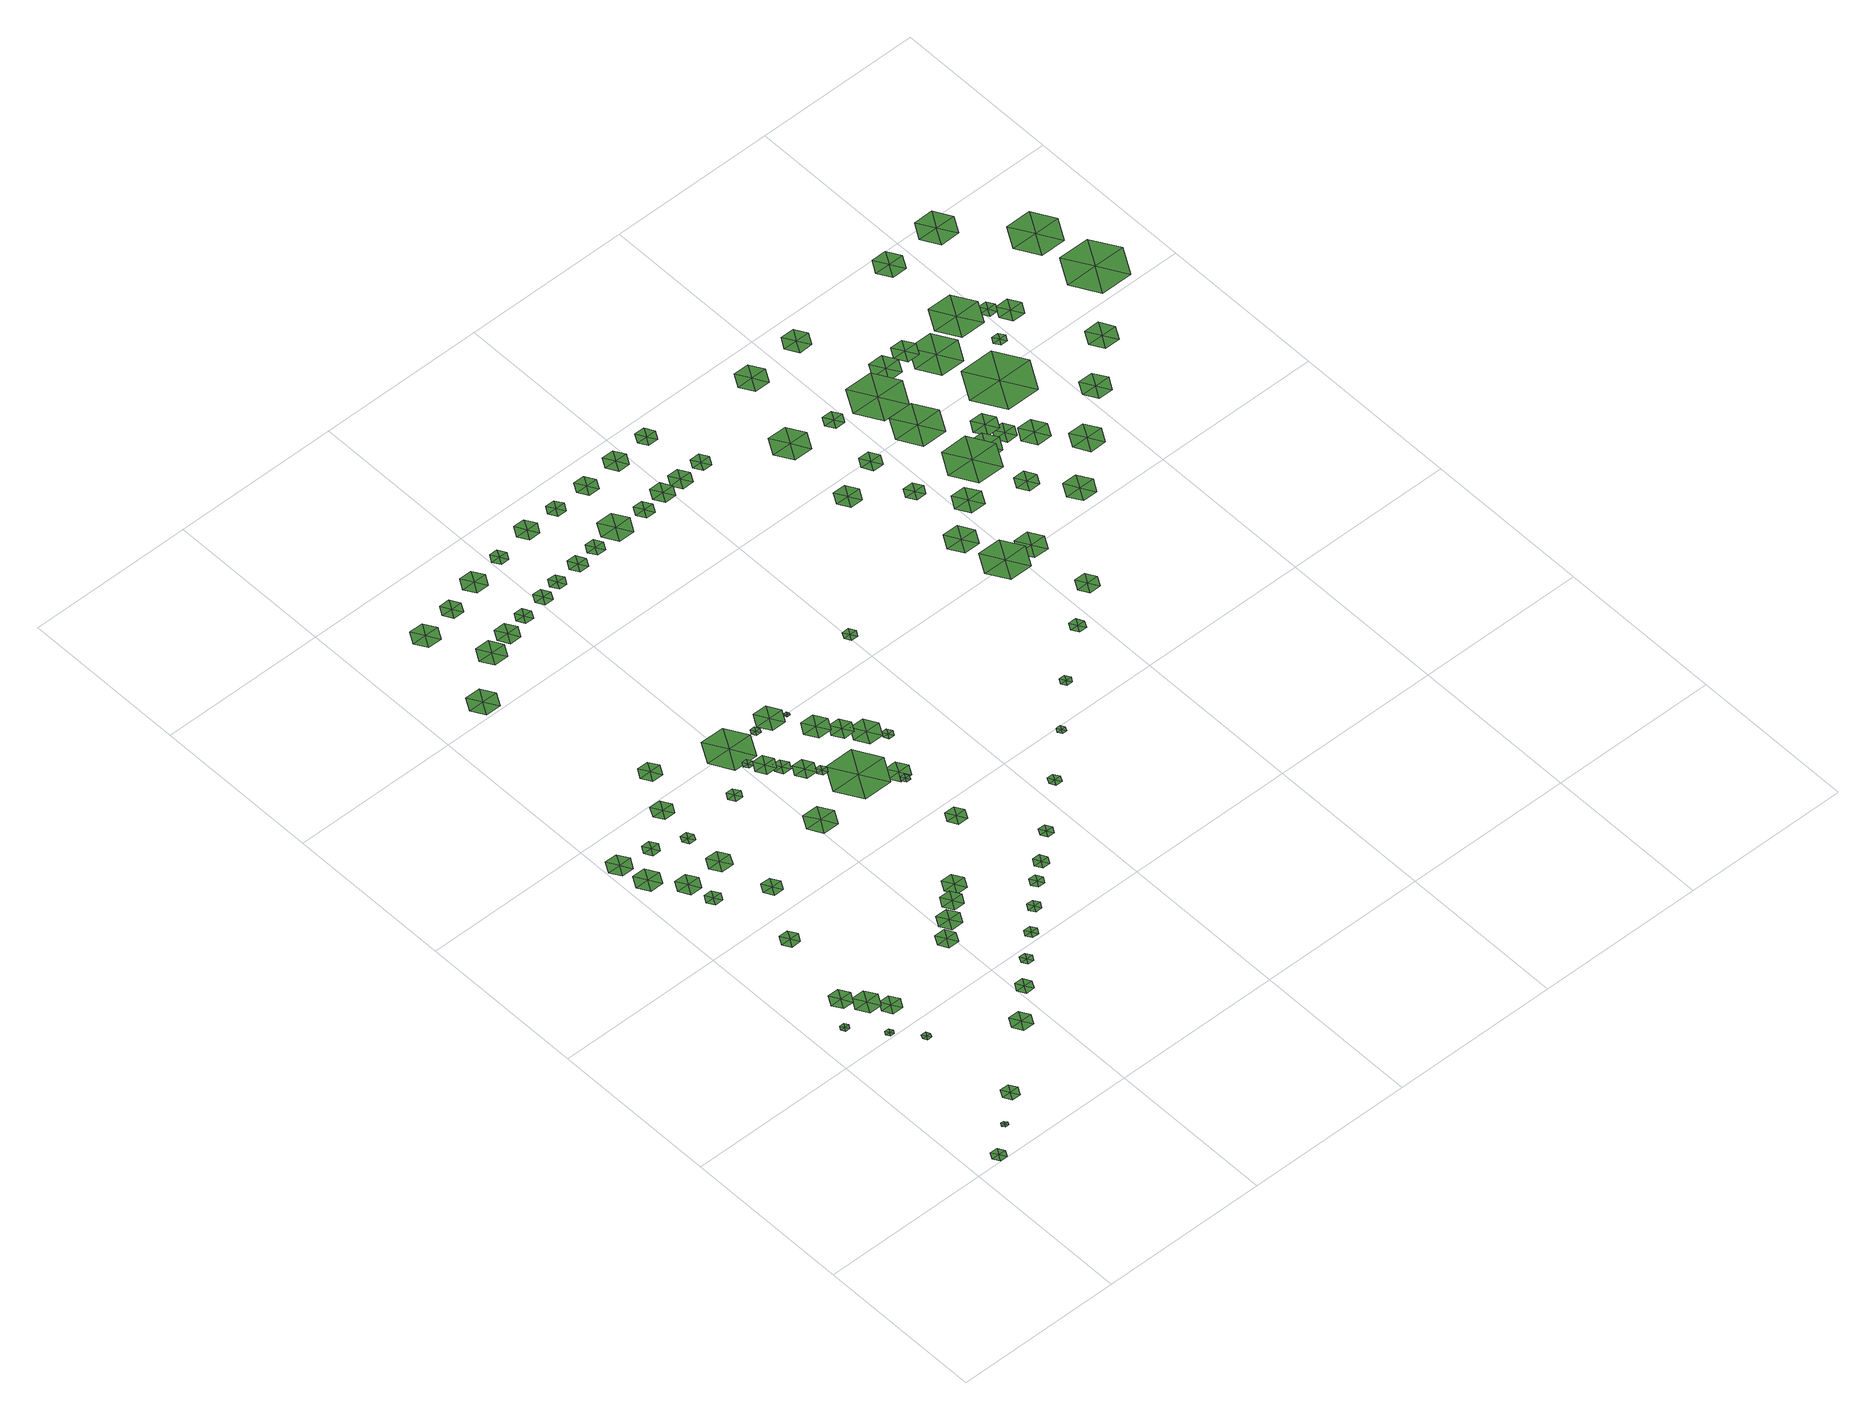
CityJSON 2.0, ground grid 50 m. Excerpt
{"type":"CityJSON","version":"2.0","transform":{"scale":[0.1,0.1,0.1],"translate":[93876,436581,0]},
"CityObjects":{
"tree1":{"type":"SolitaryVegetationObject","attributes":{"Point Count":539,"Average Intensity":0,"Average Number of Returns":3.39},"geometry":[{"type":"MultiSurface","lod":"0","boundaries":[[[0,1,2]],[[0,3,1]],[[0,4,3]],[[0,5,4]],[[0,6,5]],[[0,2,6]]]}]},
"tree2":{"type":"SolitaryVegetationObject","attributes":{"Point Count":120,"Average Intensity":0,"Average Number of Returns":2.96},"geometry":[{"type":"MultiSurface","lod":"0","boundaries":[[[7,8,9]],[[7,10,8]],[[7,11,10]],[[7,12,11]],[[7,13,12]],[[7,9,13]]]}]},
"tree3":{"type":"SolitaryVegetationObject","attributes":{"Point Count":81,"Average Intensity":0,"Average Number of Returns":3.85},"geometry":[{"type":"MultiSurface","lod":"0","boundaries":[[[14,15,16]],[[14,17,15]],[[14,18,17]],[[14,19,18]],[[14,20,19]],[[14,16,20]]]}]},
"tree4":{"type":"SolitaryVegetationObject","attributes":{"Point Count":1131,"Average Intensity":0,"Average Number of Returns":4},"geometry":[{"type":"MultiSurface","lod":"0","boundaries":[[[21,22,23]],[[21,24,22]],[[21,25,24]],[[21,26,25]],[[21,27,26]],[[21,23,27]]]}]},
"tree5":{"type":"SolitaryVegetationObject","attributes":{"Point Count":144,"Average Intensity":0,"Average Number of Returns":3.49},"geometry":[{"type":"MultiSurface","lod":"0","boundaries":[[[28,29,30]],[[28,31,29]],[[28,32,31]],[[28,33,32]],[[28,34,33]],[[28,30,34]]]}]},
"tree6":{"type":"SolitaryVegetationObject","attributes":{"Point Count":113,"Average Intensity":0,"Average Number of Returns":1.5},"geometry":[{"type":"MultiSurface","lod":"0","boundaries":[[[35,36,37]],[[35,38,36]],[[35,39,38]],[[35,40,39]],[[35,41,40]],[[35,37,41]]]}]},
"tree7":{"type":"SolitaryVegetationObject","attributes":{"Point Count":232,"Average Intensity":0,"Average Number of Returns":3.31},"geometry":[{"type":"MultiSurface","lod":"0","boundaries":[[[42,43,44]],[[42,45,43]],[[42,46,45]],[[42,47,46]],[[42,48,47]],[[42,44,48]]]}]},
"tree8":{"type":"SolitaryVegetationObject","attributes":{"Point Count":139,"Average Intensity":0,"Average Number of Returns":1.6},"geometry":[{"type":"MultiSurface","lod":"0","boundaries":[[[49,50,51]],[[49,52,50]],[[49,53,52]],[[49,54,53]],[[49,55,54]],[[49,51,55]]]}]},
"tree9":{"type":"SolitaryVegetationObject","attributes":{"Point Count":128,"Average Intensity":0,"Average Number of Returns":1.74},"geometry":[{"type":"MultiSurface","lod":"0","boundaries":[[[56,57,58]],[[56,59,57]],[[56,60,59]],[[56,61,60]],[[56,62,61]],[[56,58,62]]]}]},
"tree10":{"type":"SolitaryVegetationObject","attributes":{"Point Count":325,"Average Intensity":0,"Average Number of Returns":2.83},"geometry":[{"type":"MultiSurface","lod":"0","boundaries":[[[63,64,65]],[[63,66,64]],[[63,67,66]],[[63,68,67]],[[63,69,68]],[[63,65,69]]]}]},
"tree11":{"type":"SolitaryVegetationObject","attributes":{"Point Count":397,"Average Intensity":0,"Average Number of Returns":3.05},"geometry":[{"type":"MultiSurface","lod":"0","boundaries":[[[70,71,72]],[[70,73,71]],[[70,74,73]],[[70,75,74]],[[70,76,75]],[[70,72,76]]]}]},
"tree12":{"type":"SolitaryVegetationObject","attributes":{"Point Count":183,"Average Intensity":0,"Average Number of Returns":1.64},"geometry":[{"type":"MultiSurface","lod":"0","boundaries":[[[77,78,79]],[[77,80,78]],[[77,81,80]],[[77,82,81]],[[77,83,82]],[[77,79,83]]]}]},
"tree13":{"type":"SolitaryVegetationObject","attributes":{"Point Count":120,"Average Intensity":0,"Average Number of Returns":1.66},"geometry":[{"type":"MultiSurface","lod":"0","boundaries":[[[84,85,86]],[[84,87,85]],[[84,88,87]],[[84,89,88]],[[84,90,89]],[[84,86,90]]]}]},
"tree14":{"type":"SolitaryVegetationObject","attributes":{"Point Count":409,"Average Intensity":0,"Average Number of Returns":3.43},"geometry":[{"type":"MultiSurface","lod":"0","boundaries":[[[91,92,93]],[[91,94,92]],[[91,95,94]],[[91,96,95]],[[91,97,96]],[[91,93,97]]]}]},
"tree15":{"type":"SolitaryVegetationObject","attributes":{"Point Count":1126,"Average Intensity":0,"Average Number of Returns":3.92},"geometry":[{"type":"MultiSurface","lod":"0","boundaries":[[[98,99,100]],[[98,101,99]],[[98,102,101]],[[98,103,102]],[[98,104,103]],[[98,100,104]]]}]},
"tree16":{"type":"SolitaryVegetationObject","attributes":{"Point Count":168,"Average Intensity":0,"Average Number of Returns":2.75},"geometry":[{"type":"MultiSurface","lod":"0","boundaries":[[[105,106,107]],[[105,108,106]],[[105,109,108]],[[105,110,109]],[[105,111,110]],[[105,107,111]]]}]},
"tree17":{"type":"SolitaryVegetationObject","attributes":{"Point Count":67,"Average Intensity":0,"Average Number of Returns":1.73},"geometry":[{"type":"MultiSurface","lod":"0","boundaries":[[[112,113,114]],[[112,115,113]],[[112,116,115]],[[112,117,116]],[[112,118,117]],[[112,114,118]]]}]},
"tree18":{"type":"SolitaryVegetationObject","attributes":{"Point Count":142,"Average Intensity":0,"Average Number of Returns":1.53},"geometry":[{"type":"MultiSurface","lod":"0","boundaries":[[[119,120,121]],[[119,122,120]],[[119,123,122]],[[119,124,123]],[[119,125,124]],[[119,121,125]]]}]},
"tree19":{"type":"SolitaryVegetationObject","attributes":{"Point Count":85,"Average Intensity":0,"Average Number of Returns":2.66},"geometry":[{"type":"MultiSurface","lod":"0","boundaries":[[[126,127,128]],[[126,129,127]],[[126,130,129]],[[126,131,130]],[[126,132,131]],[[126,128,132]]]}]},
"tree20":{"type":"SolitaryVegetationObject","attributes":{"Point Count":660,"Average Intensity":0,"Average Number of Returns":3.65},"geometry":[{"type":"MultiSurface","lod":"0","boundaries":[[[133,134,135]],[[133,136,134]],[[133,137,136]],[[133,138,137]],[[133,139,138]],[[133,135,139]]]}]},
"tree21":{"type":"SolitaryVegetationObject","attributes":{"Point Count":141,"Average Intensity":0,"Average Number of Returns":2.04},"geometry":[{"type":"MultiSurface","lod":"0","boundaries":[[[140,141,142]],[[140,143,141]],[[140,144,143]],[[140,145,144]],[[140,146,145]],[[140,142,146]]]}]},
"tree22":{"type":"SolitaryVegetationObject","attributes":{"Point Count":336,"Average Intensity":0,"Average Number of Returns":3.58},"geometry":[{"type":"MultiSurface","lod":"0","boundaries":[[[147,148,149]],[[147,150,148]],[[147,151,150]],[[147,152,151]],[[147,153,152]],[[147,149,153]]]}]},
"tree23":{"type":"SolitaryVegetationObject","attributes":{"Point Count":658,"Average Intensity":0,"Average Number of Returns":3.66},"geometry":[{"type":"MultiSurface","lod":"0","boundaries":[[[154,155,156]],[[154,157,155]],[[154,158,157]],[[154,159,158]],[[154,160,159]],[[154,156,160]]]}]},
"tree24":{"type":"SolitaryVegetationObject","attributes":{"Point Count":149,"Average Intensity":0,"Average Number of Returns":2.07},"geometry":[{"type":"MultiSurface","lod":"0","boundaries":[[[161,162,163]],[[161,164,162]],[[161,165,164]],[[161,166,165]],[[161,167,166]],[[161,163,167]]]}]},
"tree25":{"type":"SolitaryVegetationObject","attributes":{"Point Count":698,"Average Intensity":0,"Average Number of Returns":3.59},"geometry":[{"type":"MultiSurface","lod":"0","boundaries":[[[168,169,170]],[[168,171,169]],[[168,172,171]],[[168,173,172]],[[168,174,173]],[[168,170,174]]]}]},
"tree26":{"type":"SolitaryVegetationObject","attributes":{"Point Count":348,"Average Intensity":0,"Average Number of Returns":3.58},"geometry":[{"type":"MultiSurface","lod":"0","boundaries":[[[175,176,177]],[[175,178,176]],[[175,179,178]],[[175,180,179]],[[175,181,180]],[[175,177,181]]]}]},
"tree27":{"type":"SolitaryVegetationObject","attributes":{"Point Count":106,"Average Intensity":0,"Average Number of Returns":1.8},"geometry":[{"type":"MultiSurface","lod":"0","boundaries":[[[182,183,184]],[[182,185,183]],[[182,186,185]],[[182,187,186]],[[182,188,187]],[[182,184,188]]]}]},
"tree28":{"type":"SolitaryVegetationObject","attributes":{"Point Count":532,"Average Intensity":0,"Average Number of Returns":3.64},"geometry":[{"type":"MultiSurface","lod":"0","boundaries":[[[189,190,191]],[[189,192,190]],[[189,193,192]],[[189,194,193]],[[189,195,194]],[[189,191,195]]]}]},
"tree29":{"type":"SolitaryVegetationObject","attributes":{"Point Count":137,"Average Intensity":0,"Average Number of Returns":3.01},"geometry":[{"type":"MultiSurface","lod":"0","boundaries":[[[196,197,198]],[[196,199,197]],[[196,200,199]],[[196,201,200]],[[196,202,201]],[[196,198,202]]]}]},
"tree30":{"type":"SolitaryVegetationObject","attributes":{"Point Count":117,"Average Intensity":0,"Average Number of Returns":1.76},"geometry":[{"type":"MultiSurface","lod":"0","boundaries":[[[203,204,205]],[[203,206,204]],[[203,207,206]],[[203,208,207]],[[203,209,208]],[[203,205,209]]]}]},
"tree31":{"type":"SolitaryVegetationObject","attributes":{"Point Count":68,"Average Intensity":0,"Average Number of Returns":1.53},"geometry":[{"type":"MultiSurface","lod":"0","boundaries":[[[210,211,212]],[[210,213,211]],[[210,214,213]],[[210,215,214]],[[210,216,215]],[[210,212,216]]]}]},
"tree32":{"type":"SolitaryVegetationObject","attributes":{"Point Count":2133,"Average Intensity":0,"Average Number of Returns":3.84},"geometry":[{"type":"MultiSurface","lod":"0","boundaries":[[[217,218,219]],[[217,220,218]],[[217,221,220]],[[217,222,221]],[[217,223,222]],[[217,219,223]]]}]},
"tree33":{"type":"SolitaryVegetationObject","attributes":{"Point Count":395,"Average Intensity":0,"Average Number of Returns":3.79},"geometry":[{"type":"MultiSurface","lod":"0","boundaries":[[[224,225,226]],[[224,227,225]],[[224,228,227]],[[224,229,228]],[[224,230,229]],[[224,226,230]]]}]},
"tree34":{"type":"SolitaryVegetationObject","attributes":{"Point Count":466,"Average Intensity":0,"Average Number of Returns":2.87},"geometry":[{"type":"MultiSurface","lod":"0","boundaries":[[[231,232,233]],[[231,234,232]],[[231,235,234]],[[231,236,235]],[[231,237,236]],[[231,233,237]]]}]},
"tree35":{"type":"SolitaryVegetationObject","attributes":{"Point Count":203,"Average Intensity":0,"Average Number of Returns":4.25},"geometry":[{"type":"MultiSurface","lod":"0","boundaries":[[[238,239,240]],[[238,241,239]],[[238,242,241]],[[238,243,242]],[[238,244,243]],[[238,240,244]]]}]},
"tree36":{"type":"SolitaryVegetationObject","attributes":{"Point Count":863,"Average Intensity":0,"Average Number of Returns":3.55},"geometry":[{"type":"MultiSurface","lod":"0","boundaries":[[[245,246,247]],[[245,248,246]],[[245,249,248]],[[245,250,249]],[[245,251,250]],[[245,247,251]]]}]},
"tree37":{"type":"SolitaryVegetationObject","attributes":{"Point Count":407,"Average Intensity":0,"Average Number of Returns":4.11},"geometry":[{"type":"MultiSurface","lod":"0","boundaries":[[[252,253,254]],[[252,255,253]],[[252,256,255]],[[252,257,256]],[[252,258,257]],[[252,254,258]]]}]},
"tree38":{"type":"SolitaryVegetationObject","attributes":{"Point Count":253,"Average Intensity":0,"Average Number of Returns":3.93},"geometry":[{"type":"MultiSurface","lod":"0","boundaries":[[[259,260,261]],[[259,262,260]],[[259,263,262]],[[259,264,263]],[[259,265,264]],[[259,261,265]]]}]},
"tree39":{"type":"SolitaryVegetationObject","attributes":{"Point Count":305,"Average Intensity":0,"Average Number of Returns":4.14},"geometry":[{"type":"MultiSurface","lod":"0","boundaries":[[[266,267,268]],[[266,269,267]],[[266,270,269]],[[266,271,270]],[[266,272,271]],[[266,268,272]]]}]},
"tree40":{"type":"SolitaryVegetationObject","attributes":{"Point Count":506,"Average Intensity":0,"Average Number of Returns":4.21},"geometry":[{"type":"MultiSurface","lod":"0","boundaries":[[[273,274,275]],[[273,276,274]],[[273,277,276]],[[273,278,277]],[[273,279,278]],[[273,275,279]]]}]},
"tree41":{"type":"SolitaryVegetationObject","attributes":{"Point Count":1509,"Average Intensity":0,"Average Number of Returns":3.66},"geometry":[{"type":"MultiSurface","lod":"0","boundaries":[[[280,281,282]],[[280,283,281]],[[280,284,283]],[[280,285,284]],[[280,286,285]],[[280,282,286]]]}]},
"tree42":{"type":"SolitaryVegetationObject","attributes":{"Point Count":1234,"Average Intensity":0,"Average Number of Returns":2.82},"geometry":[{"type":"MultiSurface","lod":"0","boundaries":[[[287,288,289]],[[287,290,288]],[[287,291,290]],[[287,292,291]],[[287,293,292]],[[287,289,293]]]}]},
"tree43":{"type":"SolitaryVegetationObject","attributes":{"Point Count":125,"Average Intensity":0,"Average Number of Returns":3.96},"geometry":[{"type":"MultiSurface","lod":"0","boundaries":[[[294,295,296]],[[294,297,295]],[[294,298,297]],[[294,299,298]],[[294,300,299]],[[294,296,300]]]}]},
"tree44":{"type":"SolitaryVegetationObject","attributes":{"Point Count":285,"Average Intensity":0,"Average Number of Returns":4.12},"geometry":[{"type":"MultiSurface","lod":"0","boundaries":[[[301,302,303]],[[301,304,302]],[[301,305,304]],[[301,306,305]],[[301,307,306]],[[301,303,307]]]}]},
"tree45":{"type":"SolitaryVegetationObject","attributes":{"Point Count":162,"Average Intensity":0,"Average Number of Returns":3.98},"geometry":[{"type":"MultiSurface","lod":"0","boundaries":[[[308,309,310]],[[308,311,309]],[[308,312,311]],[[308,313,312]],[[308,314,313]],[[308,310,314]]]}]},
"tree46":{"type":"SolitaryVegetationObject","attributes":{"Point Count":1451,"Average Intensity":0,"Average Number of Returns":4.14},"geometry":[{"type":"MultiSurface","lod":"0","boundaries":[[[315,316,317]],[[315,318,316]],[[315,319,318]],[[315,320,319]],[[315,321,320]],[[315,317,321]]]}]},
"tree47":{"type":"SolitaryVegetationObject","attributes":{"Point Count":346,"Average Intensity":0,"Average Number of Returns":3.49},"geometry":[{"type":"MultiSurface","lod":"0","boundaries":[[[322,323,324]],[[322,325,323]],[[322,326,325]],[[322,327,326]],[[322,328,327]],[[322,324,328]]]}]},
"tree48":{"type":"SolitaryVegetationObject","attributes":{"Point Count":336,"Average Intensity":0,"Average Number of Returns":2.66},"geometry":[{"type":"MultiSurface","lod":"0","boundaries":[[[329,330,331]],[[329,332,330]],[[329,333,332]],[[329,334,333]],[[329,335,334]],[[329,331,335]]]}]},
"tree49":{"type":"SolitaryVegetationObject","attributes":{"Point Count":606,"Average Intensity":0,"Average Number of Returns":4.15},"geometry":[{"type":"MultiSurface","lod":"0","boundaries":[[[336,337,338]],[[336,339,337]],[[336,340,339]],[[336,341,340]],[[336,342,341]],[[336,338,342]]]}]},
"tree50":{"type":"SolitaryVegetationObject","attributes":{"Point Count":56,"Average Intensity":0,"Average Number of Returns":3.48},"geometry":[{"type":"MultiSurface","lod":"0","boundaries":[[[343,344,345]],[[343,346,344]],[[343,347,346]],[[343,348,347]],[[343,349,348]],[[343,345,349]]]}]},
"tree51":{"type":"SolitaryVegetationObject","attributes":{"Point Count":545,"Average Intensity":0,"Average Number of Returns":3.94},"geometry":[{"type":"MultiSurface","lod":"0","boundaries":[[[350,351,352]],[[350,353,351]],[[350,354,353]],[[350,355,354]],[[350,356,355]],[[350,352,356]]]}]},
"tree52":{"type":"SolitaryVegetationObject","attributes":{"Point Count":2137,"Average Intensity":0,"Average Number of Returns":3.57},"geometry":[{"type":"MultiSurface","lod":"0","boundaries":[[[357,358,359]],[[357,360,358]],[[357,361,360]],[[357,362,361]],[[357,363,362]],[[357,359,363]]]}]},
"tree53":{"type":"SolitaryVegetationObject","attributes":{"Point Count":293,"Average Intensity":0,"Average Number of Returns":3.97},"geometry":[{"type":"MultiSurface","lod":"0","boundaries":[[[364,365,366]],[[364,367,365]],[[364,368,367]],[[364,369,368]],[[364,370,369]],[[364,366,370]]]}]},
"tree54":{"type":"SolitaryVegetationObject","attributes":{"Point Count":87,"Average Intensity":0,"Average Number of Returns":4.07},"geometry":[{"type":"MultiSurface","lod":"0","boundaries":[[[371,372,373]],[[371,374,372]],[[371,375,374]],[[371,376,375]],[[371,377,376]],[[371,373,377]]]}]},
"tree55":{"type":"SolitaryVegetationObject","attributes":{"Point Count":367,"Average Intensity":0,"Average Number of Returns":3.87},"geometry":[{"type":"MultiSurface","lod":"0","boundaries":[[[378,379,380]],[[378,381,379]],[[378,382,381]],[[378,383,382]],[[378,384,383]],[[378,380,384]]]}]},
"tree56":{"type":"SolitaryVegetationObject","attributes":{"Point Count":337,"Average Intensity":0,"Average Number of Returns":2.73},"geometry":[{"type":"MultiSurface","lod":"0","boundaries":[[[385,386,387]],[[385,388,386]],[[385,389,388]],[[385,390,389]],[[385,391,390]],[[385,387,391]]]}]},
"tree57":{"type":"SolitaryVegetationObject","attributes":{"Point Count":235,"Average Intensity":0,"Average Number of Returns":3.83},"geometry":[{"type":"MultiSurface","lod":"0","boundaries":[[[392,393,394]],[[392,395,393]],[[392,396,395]],[[392,397,396]],[[392,398,397]],[[392,394,398]]]}]},
"tree58":{"type":"SolitaryVegetationObject","attributes":{"Point Count":431,"Average Intensity":0,"Average Number of Returns":4.06},"geometry":[{"type":"MultiSurface","lod":"0","boundaries":[[[399,400,401]],[[399,402,400]],[[399,403,402]],[[399,404,403]],[[399,405,404]],[[399,401,405]]]}]},
"tree59":{"type":"SolitaryVegetationObject","attributes":{"Point Count":196,"Average Intensity":0,"Average Number of Returns":3.87},"geometry":[{"type":"MultiSurface","lod":"0","boundaries":[[[406,407,408]],[[406,409,407]],[[406,410,409]],[[406,411,410]],[[406,412,411]],[[406,408,412]]]}]},
"tree60":{"type":"SolitaryVegetationObject","attributes":{"Point Count":519,"Average Intensity":0,"Average Number of Returns":3.16},"geometry":[{"type":"MultiSurface","lod":"0","boundaries":[[[413,414,415]],[[413,416,414]],[[413,417,416]],[[413,418,417]],[[413,419,418]],[[413,415,419]]]}]},
"tree61":{"type":"SolitaryVegetationObject","attributes":{"Point Count":203,"Average Intensity":0,"Average Number of Returns":2.71},"geometry":[{"type":"MultiSurface","lod":"0","boundaries":[[[420,421,422]],[[420,423,421]],[[420,424,423]],[[420,425,424]],[[420,426,425]],[[420,422,426]]]}]},
"tree62":{"type":"SolitaryVegetationObject","attributes":{"Point Count":428,"Average Intensity":0,"Average Number of Returns":4.29},"geometry":[{"type":"MultiSurface","lod":"0","boundaries":[[[427,428,429]],[[427,430,428]],[[427,431,430]],[[427,432,431]],[[427,433,432]],[[427,429,433]]]}]},
"tree63":{"type":"SolitaryVegetationObject","attributes":{"Point Count":200,"Average Intensity":0,"Average Number of Returns":2.92},"geometry":[{"type":"MultiSurface","lod":"0","boundaries":[[[434,435,436]],[[434,437,435]],[[434,438,437]],[[434,439,438]],[[434,440,439]],[[434,436,440]]]}]},
"tree64":{"type":"SolitaryVegetationObject","attributes":{"Point Count":1527,"Average Intensity":0,"Average Number of Returns":3.72},"geometry":[{"type":"MultiSurface","lod":"0","boundaries":[[[441,442,443]],[[441,444,442]],[[441,445,444]],[[441,446,445]],[[441,447,446]],[[441,443,447]]]}]},
"tree65":{"type":"SolitaryVegetationObject","attributes":{"Point Count":308,"Average Intensity":0,"Average Number of Returns":2.57},"geometry":[{"type":"MultiSurface","lod":"0","boundaries":[[[448,449,450]],[[448,451,449]],[[448,452,451]],[[448,453,452]],[[448,454,453]],[[448,450,454]]]}]},
"tree66":{"type":"SolitaryVegetationObject","attributes":{"Point Count":468,"Average Intensity":0,"Average Number of Returns":3.09},"geometry":[{"type":"MultiSurface","lod":"0","boundaries":[[[455,456,457]],[[455,458,456]],[[455,459,458]],[[455,460,459]],[[455,461,460]],[[455,457,461]]]}]},
"tree67":{"type":"SolitaryVegetationObject","attributes":{"Point Count":192,"Average Intensity":0,"Average Number of Returns":3.76},"geometry":[{"type":"MultiSurface","lod":"0","boundaries":[[[462,463,464]],[[462,465,463]],[[462,466,465]],[[462,467,466]],[[462,468,467]],[[462,464,468]]]}]},
"tree68":{"type":"SolitaryVegetationObject","attributes":{"Point Count":118,"Average Intensity":0,"Average Number of Returns":2.5},"geometry":[{"type":"MultiSurface","lod":"0","boundaries":[[[469,470,471]],[[469,472,470]],[[469,473,472]],[[469,474,473]],[[469,475,474]],[[469,471,475]]]}]},
"tree69":{"type":"SolitaryVegetationObject","attributes":{"Point Count":1835,"Average Intensity":0,"Average Number of Returns":3.39},"geometry":[{"type":"MultiSurface","lod":"0","boundaries":[[[476,477,478]],[[476,479,477]],[[476,480,479]],[[476,481,480]],[[476,482,481]],[[476,478,482]]]}]},
"tree70":{"type":"SolitaryVegetationObject","attributes":{"Point Count":1620,"Average Intensity":0,"Average Number of Returns":3.57},"geometry":[{"type":"MultiSurface","lod":"0","boundaries":[[[483,484,485]],[[483,486,484]],[[483,487,486]],[[483,488,487]],[[483,489,488]],[[483,485,489]]]}]},
"tree71":{"type":"SolitaryVegetationObject","attributes":{"Point Count":360,"Average Intensity":0,"Average Number of Returns":2.64},"geometry":[{"type":"MultiSurface","lod":"0","boundaries":[[[490,491,492]],[[490,493,491]],[[490,494,493]],[[490,495,494]],[[490,496,495]],[[490,492,496]]]}]},
"tree72":{"type":"SolitaryVegetationObject","attributes":{"Point Count":332,"Average Intensity":0,"Average Number of Returns":4.15},"geometry":[{"type":"MultiSurface","lod":"0","boundaries":[[[497,498,499]],[[497,500,498]],[[497,501,500]],[[497,502,501]],[[497,503,502]],[[497,499,503]]]}]},
"tree73":{"type":"SolitaryVegetationObject","attributes":{"Point Count":772,"Average Intensity":0,"Average Number of Returns":2.83},"geometry":[{"type":"MultiSurface","lod":"0","boundaries":[[[504,505,506]],[[504,507,505]],[[504,508,507]],[[504,509,508]],[[504,510,509]],[[504,506,510]]]}]},
"tree74":{"type":"SolitaryVegetationObject","attributes":{"Point Count":2481,"Average Intensity":0,"Average Number of Returns":3.84},"geometry":[{"type":"MultiSurface","lod":"0","boundaries":[[[511,512,513]],[[511,514,512]],[[511,515,514]],[[511,516,515]],[[511,517,516]],[[511,513,517]]]}]},
"tree75":{"type":"SolitaryVegetationObject","attributes":{"Point Count":476,"Average Intensity":0,"Average Number of Returns":2.84},"geometry":[{"type":"MultiSurface","lod":"0","boundaries":[[[518,519,520]],[[518,521,519]],[[518,522,521]],[[518,523,522]],[[518,524,523]],[[518,520,524]]]}]},
"tree76":{"type":"SolitaryVegetationObject","attributes":{"Point Count":347,"Average Intensity":0,"Average Number of Returns":2.6},"geometry":[{"type":"MultiSurface","lod":"0","boundaries":[[[525,526,527]],[[525,528,526]],[[525,529,528]],[[525,530,529]],[[525,531,530]],[[525,527,531]]]}]},
"tree77":{"type":"SolitaryVegetationObject","attributes":{"Point Count":994,"Average Intensity":0,"Average Number of Returns":3.76},"geometry":[{"type":"MultiSurface","lod":"0","boundaries":[[[532,533,534]],[[532,535,533]],[[532,536,535]],[[532,537,536]],[[532,538,537]],[[532,534,538]]]}]},
"tree78":{"type":"SolitaryVegetationObject","attributes":{"Point Count":403,"Average Intensity":0,"Average Number of Returns":4.21},"geometry":[{"type":"MultiSurface","lod":"0","boundaries":[[[539,540,541]],[[539,542,540]],[[539,543,542]],[[539,544,543]],[[539,545,544]],[[539,541,545]]]}]},
"tree79":{"type":"SolitaryVegetationObject","attributes":{"Point Count":1591,"Average Intensity":0,"Average Number of Returns":4.14},"geometry":[{"type":"MultiSurface","lod":"0","boundaries":[[[546,547,548]],[[546,549,547]],[[546,550,549]],[[546,551,550]],[[546,552,551]],[[546,548,552]]]}]},
"tree80":{"type":"SolitaryVegetationObject","attributes":{"Point Count":349,"Average Intensity":0,"Average Number of Returns":1.55},"geometry":[{"type":"MultiSurface","lod":"0","boundaries":[[[553,554,555]],[[553,556,554]],[[553,557,556]],[[553,558,557]],[[553,559,558]],[[553,555,559]]]}]},
"tree81":{"type":"SolitaryVegetationObject","attributes":{"Point Count":359,"Average Intensity":0,"Average Number of Returns":2.86},"geometry":[{"type":"MultiSurface","lod":"0","boundaries":[[[560,561,562]],[[560,563,561]],[[560,564,563]],[[560,565,564]],[[560,566,565]],[[560,562,566]]]}]},
"tree82":{"type":"SolitaryVegetationObject","attributes":{"Point Count":872,"Average Intensity":0,"Average Number of Returns":4.24},"geometry":[{"type":"MultiSurface","lod":"0","boundaries":[[[567,568,569]],[[567,570,568]],[[567,571,570]],[[567,572,571]],[[567,573,572]],[[567,569,573]]]}]},
"tree83":{"type":"SolitaryVegetationObject","attributes":{"Point Count":353,"Average Intensity":0,"Average Number of Returns":2.77},"geometry":[{"type":"MultiSurface","lod":"0","boundaries":[[[574,575,576]],[[574,577,575]],[[574,578,577]],[[574,579,578]],[[574,580,579]],[[574,576,580]]]}]},
"tree84":{"type":"SolitaryVegetationObject","attributes":{"Point Count":297,"Average Intensity":0,"Average Number of Returns":2.91},"geometry":[{"type":"MultiSurface","lod":"0","boundaries":[[[581,582,583]],[[581,584,582]],[[581,585,584]],[[581,586,585]],[[581,587,586]],[[581,583,587]]]}]},
"tree85":{"type":"SolitaryVegetationObject","attributes":{"Point Count":391,"Average Intensity":0,"Average Number of Returns":4.05},"geometry":[{"type":"MultiSurface","lod":"0","boundaries":[[[588,589,590]],[[588,591,589]],[[588,592,591]],[[588,593,592]],[[588,594,593]],[[588,590,594]]]}]},
"tree86":{"type":"SolitaryVegetationObject","attributes":{"Point Count":420,"Average Intensity":0,"Average Number of Returns":2.88},"geometry":[{"type":"MultiSurface","lod":"0","boundaries":[[[595,596,597]],[[595,598,596]],[[595,599,598]],[[595,600,599]],[[595,601,600]],[[595,597,601]]]}]},
"tree87":{"type":"SolitaryVegetationObject","attributes":{"Point Count":77,"Average Intensity":0,"Average Number of Returns":1.62},"geometry":[{"type":"MultiSurface","lod":"0","boundaries":[[[602,603,604]],[[602,605,603]],[[602,606,605]],[[602,607,606]],[[602,608,607]],[[602,604,608]]]}]},
"tree88":{"type":"SolitaryVegetationObject","attributes":{"Point Count":81,"Average Intensity":0,"Average Number of Returns":1.62},"geometry":[{"type":"MultiSurface","lod":"0","boundaries":[[[609,610,611]],[[609,612,610]],[[609,613,612]],[[609,614,613]],[[609,615,614]],[[609,611,615]]]}]},
"tree89":{"type":"SolitaryVegetationObject","attributes":{"Point Count":1033,"Average Intensity":0,"Average Number of Returns":1.52},"geometry":[{"type":"MultiSurface","lod":"0","boundaries":[[[616,617,618]],[[616,619,617]],[[616,620,619]],[[616,621,620]],[[616,622,621]],[[616,618,622]]]}]},
"tree90":{"type":"SolitaryVegetationObject","attributes":{"Point Count":1822,"Average Intensity":0,"Average Number of Returns":3.24},"geometry":[{"type":"MultiSurface","lod":"0","boundaries":[[[623,624,625]],[[623,626,624]],[[623,627,626]],[[623,628,627]],[[623,629,628]],[[623,625,629]]]}]},
"tree91":{"type":"SolitaryVegetationObject","attributes":{"Point Count":63,"Average Intensity":0,"Average Number of Returns":1.73},"geometry":[{"type":"MultiSurface","lod":"0","boundaries":[[[630,631,632]],[[630,633,631]],[[630,634,633]],[[630,635,634]],[[630,636,635]],[[630,632,636]]]}]},
"tree92":{"type":"SolitaryVegetationObject","attributes":{"Point Count":2093,"Average Intensity":0,"Average Number of Returns":3.32},"geometry":[{"type":"MultiSurface","lod":"0","boundaries":[[[637,638,639]],[[637,640,638]],[[637,641,640]],[[637,642,641]],[[637,643,642]],[[637,639,643]]]}]},
"tree93":{"type":"SolitaryVegetationObject","attributes":{"Point Count":816,"Average Intensity":0,"Average Number of Returns":3.2},"geometry":[{"type":"MultiSurface","lod":"0","boundaries":[[[644,645,646]],[[644,647,645]],[[644,648,647]],[[644,649,648]],[[644,650,649]],[[644,646,650]]]}]},
"tree94":{"type":"SolitaryVegetationObject","attributes":{"Point Count":367,"Average Intensity":0,"Average Number of Returns":2.97},"geometry":[{"type":"MultiSurface","lod":"0","boundaries":[[[651,652,653]],[[651,654,652]],[[651,655,654]],[[651,656,655]],[[651,657,656]],[[651,653,657]]]}]},
"tree95":{"type":"SolitaryVegetationObject","attributes":{"Point Count":3773,"Average Intensity":0,"Average Number of Returns":3.25},"geometry":[{"type":"MultiSurface","lod":"0","boundaries":[[[658,659,660]],[[658,661,659]],[[658,662,661]],[[658,663,662]],[[658,664,663]],[[658,660,664]]]}]},
"tree96":{"type":"SolitaryVegetationObject","attributes":{"Point Count":1490,"Average Intensity":0,"Average Number of Returns":1.56},"geometry":[{"type":"MultiSurface","lod":"0","boundaries":[[[665,666,667]],[[665,668,666]],[[665,669,668]],[[665,670,669]],[[665,671,670]],[[665,667,671]]]}]},
"tree97":{"type":"SolitaryVegetationObject","attributes":{"Point Count":635,"Average Intensity":0,"Average Number of Returns":3.44},"geometry":[{"type":"MultiSurface","lod":"0","boundaries":[[[672,673,674]],[[672,675,673]],[[672,676,675]],[[672,677,676]],[[672,678,677]],[[672,674,678]]]}]},
"tree98":{"type":"SolitaryVegetationObject","attributes":{"Point Count":432,"Average Intensity":0,"Average Number of Returns":3.31},"geometry":[{"type":"MultiSurface","lod":"0","boundaries":[[[679,680,681]],[[679,682,680]],[[679,683,682]],[[679,684,683]],[[679,685,684]],[[679,681,685]]]}]},
"tree99":{"type":"SolitaryVegetationObject","attributes":{"Point Count":1237,"Average Intensity":0,"Average Number of Returns":3.59},"geometry":[{"type":"MultiSurface","lod":"0","boundaries":[[[686,687,688]],[[686,689,687]],[[686,690,689]],[[686,691,690]],[[686,692,691]],[[686,688,692]]]}]},
"tree100":{"type":"SolitaryVegetationObject","attributes":{"Point Count":81,"Average Intensity":0,"Average Number of Returns":1.73},"geometry":[{"type":"MultiSurface","lod":"0","boundaries":[[[693,694,695]],[[693,696,694]],[[693,697,696]],[[693,698,697]],[[693,699,698]],[[693,695,699]]]}]},
"tree101":{"type":"SolitaryVegetationObject","attributes":{"Point Count":485,"Average Intensity":0,"Average Number of Returns":2.77},"geometry":[{"type":"MultiSurface","lod":"0","boundaries":[[[700,701,702]],[[700,703,701]],[[700,704,703]],[[700,705,704]],[[700,706,705]],[[700,702,706]]]}]},
"tree102":{"type":"SolitaryVegetationObject","attributes":{"Point Count":852,"Average Intensity":0,"Average Number of Returns":3.38},"geometry":[{"type":"MultiSurface","lod":"0","boundaries":[[[707,708,709]],[[707,710,708]],[[707,711,710]],[[707,712,711]],[[707,713,712]],[[707,709,713]]]}]},
"tree103":{"type":"SolitaryVegetationObject","attributes":{"Point Count":2310,"Average Intensity":0,"Average Number of Returns":3.35},"geometry":[{"type":"MultiSurface","lod":"0","boundaries":[[[714,715,716]],[[714,717,715]],[[714,718,717]],[[714,719,718]],[[714,720,719]],[[714,716,720]]]}]},
"tree104":{"type":"SolitaryVegetationObject","attributes":{"Point Count":3762,"Average Intensity":0,"Average Number of Returns":3.38},"geometry":[{"type":"MultiSurface","lod":"0","boundaries":[[[721,722,723]],[[721,724,722]],[[721,725,724]],[[721,726,725]],[[721,727,726]],[[721,723,727]]]}]},
"tree105":{"type":"SolitaryVegetationObject","attributes":{"Point Count":472,"Average Intensity":0,"Average Number of Returns":2.57},"geometry":[{"type":"MultiSurface","lod":"0","boundaries":[[[728,729,730]],[[728,731,729]],[[728,732,731]],[[728,733,732]],[[728,734,733]],[[728,730,734]]]}]},
"tree106":{"type":"SolitaryVegetationObject","attributes":{"Point Count":185,"Average Intensity":0,"Average Number of Returns":2.81},"geometry":[{"type":"MultiSurface","lod":"0","boundaries":[[[735,736,737]],[[735,738,736]],[[735,739,738]],[[735,740,739]],[[735,741,740]],[[735,737,741]]]}]},
"tree107":{"type":"SolitaryVegetationObject","attributes":{"Point Count":2479,"Average Intensity":0,"Average Number of Returns":3.47},"geometry":[{"type":"MultiSurface","lod":"0","boundaries":[[[742,743,744]],[[742,745,743]],[[742,746,745]],[[742,747,746]],[[742,748,747]],[[742,744,748]]]}]},
"tree108":{"type":"SolitaryVegetationObject","attributes":{"Point Count":428,"Average Intensity":0,"Average Number of Returns":3.62},"geometry":[{"type":"MultiSurface","lod":"0","boundaries":[[[749,750,751]],[[749,752,750]],[[749,753,752]],[[749,754,753]],[[749,755,754]],[[749,751,755]]]}]},
"tree109":{"type":"SolitaryVegetationObject","attributes":{"Point Count":956,"Average Intensity":0,"Average Number of Returns":1.54},"geometry":[{"type":"MultiSurface","lod":"0","boundaries":[[[756,757,758]],[[756,759,757]],[[756,760,759]],[[756,761,760]],[[756,762,761]],[[756,758,762]]]}]},
"tree110":{"type":"SolitaryVegetationObject","attributes":{"Point Count":892,"Average Intensity":0,"Average Number of Returns":3.31},"geometry":[{"type":"MultiSurface","lod":"0","boundaries":[[[763,764,765]],[[763,766,764]],[[763,767,766]],[[763,768,767]],[[763,769,768]],[[763,765,769]]]}]},
"tree111":{"type":"SolitaryVegetationObject","attributes":{"Point Count":428,"Average Intensity":0,"Average Number of Returns":2.28},"geometry":[{"type":"MultiSurface","lod":"0","boundaries":[[[770,771,772]],[[770,773,771]],[[770,774,773]],[[770,775,774]],[[770,776,775]],[[770,772,776]]]}]},
"tree112":{"type":"SolitaryVegetationObject","attributes":{"Point Count":2583,"Average Intensity":0,"Average Number of Returns":1.51},"geometry":[{"type":"MultiSurface","lod":"0","boundaries":[[[777,778,779]],[[777,780,778]],[[777,781,780]],[[777,782,781]],[[777,783,782]],[[777,779,783]]]}]},
"tree113":{"type":"SolitaryVegetationObject","attributes":{"Point Count":2440,"Average Intensity":0,"Average Number of Returns":1.58},"geometry":[{"type":"MultiSurface","lod":"0","boundaries":[[[784,785,786]],[[784,787,785]],[[784,788,787]],[[784,789,788]],[[784,790,789]],[[784,786,790]]]}]},
"tree114":{"type":"SolitaryVegetationObject","attributes":{"Point Count":2532,"Average Intensity":0,"Average Number of Returns":1.54},"geometry":[{"type":"MultiSurface","lod":"0","boundaries":[[[791,792,793]],[[791,794,792]],[[791,795,794]],[[791,796,795]],[[791,797,796]],[[791,793,797]]]}]}
},
"vertices":[
[89,21,0],[77,40,0],[66,21,0],[100,40,0],[111,21,0],[100,2,0],[77,2,0],
[170,88,0],[165,97,0],[159,88,0],[175,97,0],[180,88,0],[175,79,0],[165,79,0],
[93,607,0],[86,618,0],[79,607,0],[100,618,0],[107,607,0],[100,595,0],[86,595,0],
[254,159,0],[241,182,0],[227,159,0],[267,182,0],[280,159,0],[267,136,0],[241,136,0],
[165,517,0],[159,528,0],[152,517,0],[172,528,0],[178,517,0],[172,506,0],[159,506,0],
[151,685,0],[134,714,0],[117,685,0],[167,714,0],[184,685,0],[167,656,0],[134,656,0],
[227,445,0],[220,457,0],[213,445,0],[234,457,0],[240,445,0],[234,433,0],[220,433,0],
[193,634,0],[174,667,0],[154,634,0],[212,667,0],[232,634,0],[212,600,0],[174,600,0],
[232,585,0],[216,612,0],[201,585,0],[248,612,0],[263,585,0],[248,558,0],[216,558,0],
[63,1317,0],[43,1351,0],[23,1317,0],[83,1351,0],[102,1317,0],[83,1282,0],[43,1282,0],
[44,1402,0],[25,1435,0],[6,1402,0],[62,1435,0],[81,1402,0],[62,1370,0],[25,1370,0],
[194,924,0],[179,949,0],[165,924,0],[208,949,0],[222,924,0],[208,900,0],[179,900,0],
[145,1159,0],[133,1181,0],[120,1159,0],[158,1181,0],[170,1159,0],[158,1138,0],[133,1138,0],
[129,1236,0],[111,1267,0],[93,1236,0],[147,1267,0],[165,1236,0],[147,1205,0],[111,1205,0],
[439,321,0],[422,350,0],[406,321,0],[456,350,0],[472,321,0],[456,292,0],[422,292,0],
[142,1391,0],[129,1412,0],[117,1391,0],[154,1412,0],[167,1391,0],[154,1369,0],[129,1369,0],
[281,1087,0],[266,1113,0],[251,1087,0],[296,1113,0],[311,1087,0],[296,1061,0],[266,1061,0],
[240,1241,0],[222,1272,0],[204,1241,0],[259,1272,0],[276,1241,0],[259,1210,0],[222,1210,0],
[235,1354,0],[225,1371,0],[215,1354,0],[245,1371,0],[255,1354,0],[245,1336,0],[225,1336,0],
[526,405,0],[513,427,0],[500,405,0],[539,427,0],[551,405,0],[539,382,0],[513,382,0],
[489,657,0],[473,684,0],[458,657,0],[505,684,0],[521,657,0],[505,629,0],[473,629,0],
[252,1468,0],[235,1497,0],[219,1468,0],[269,1497,0],[285,1468,0],[269,1440,0],[235,1440,0],
[593,469,0],[583,486,0],[574,469,0],[602,486,0],[612,469,0],[602,453,0],[583,453,0],
[538,701,0],[520,732,0],[502,701,0],[556,732,0],[574,701,0],[556,670,0],[520,670,0],
[165,2050,0],[142,2089,0],[119,2050,0],[188,2089,0],[210,2050,0],[188,2010,0],[142,2010,0],
[318,1587,0],[301,1615,0],[284,1587,0],[334,1615,0],[351,1587,0],[334,1558,0],[301,1558,0],
[587,744,0],[571,773,0],[554,744,0],[603,773,0],[620,744,0],[603,716,0],[571,716,0],
[663,529,0],[653,546,0],[643,529,0],[673,546,0],[683,529,0],[673,512,0],[653,512,0],
[422,1384,0],[411,1403,0],[400,1384,0],[433,1403,0],[444,1384,0],[433,1365,0],[411,1365,0],
[629,782,0],[612,812,0],[595,782,0],[646,812,0],[664,782,0],[646,752,0],[612,752,0],
[527,1174,0],[503,1214,0],[480,1174,0],[550,1214,0],[574,1174,0],[550,1133,0],[503,1133,0],
[210,2316,0],[189,2352,0],[168,2316,0],[231,2352,0],[252,2316,0],[231,2280,0],[189,2280,0],
[729,589,0],[719,607,0],[708,589,0],[739,607,0],[749,589,0],[739,572,0],[719,572,0],
[295,2159,0],[273,2196,0],[252,2159,0],[316,2196,0],[338,2159,0],[316,2122,0],[273,2122,0],
[519,1440,0],[512,1453,0],[504,1440,0],[526,1453,0],[534,1440,0],[526,1427,0],[512,1427,0],
[518,1509,0],[481,1573,0],[444,1509,0],[554,1573,0],[591,1509,0],[554,1445,0],[481,1445,0],
[549,1408,0],[532,1436,0],[516,1408,0],[565,1436,0],[581,1408,0],[565,1380,0],[532,1380,0],
[792,648,0],[781,667,0],[770,648,0],[802,667,0],[813,648,0],[802,630,0],[781,630,0],
[576,1374,0],[564,1395,0],[552,1374,0],[589,1395,0],[601,1374,0],[589,1353,0],[564,1353,0],
[614,1330,0],[597,1358,0],[581,1330,0],[630,1358,0],[646,1330,0],[630,1301,0],[597,1301,0],
[320,2338,0],[304,2366,0],[288,2338,0],[336,2366,0],[352,2338,0],[336,2310,0],[304,2310,0],
[369,2181,0],[351,2212,0],[333,2181,0],[386,2212,0],[404,2181,0],[386,2150,0],[351,2150,0],
[644,1297,0],[635,1312,0],[626,1297,0],[652,1312,0],[661,1297,0],[652,1282,0],[635,1282,0],
[845,691,0],[834,711,0],[822,691,0],[857,711,0],[868,691,0],[857,671,0],[834,671,0],
[609,1509,0],[602,1522,0],[595,1509,0],[617,1522,0],[624,1509,0],[617,1496,0],[602,1496,0],
[702,1224,0],[659,1299,0],[616,1224,0],[746,1299,0],[789,1224,0],[746,1149,0],[659,1149,0],
[791,952,0],[775,978,0],[760,952,0],[806,978,0],[821,952,0],[806,925,0],[775,925,0],
[440,2197,0],[427,2220,0],[414,2197,0],[453,2220,0],[466,2197,0],[453,2175,0],[427,2175,0],
[664,1518,0],[643,1555,0],[622,1518,0],[686,1555,0],[707,1518,0],[686,1482,0],[643,1482,0],
[782,1134,0],[775,1146,0],[768,1134,0],[789,1146,0],[796,1134,0],[789,1122,0],[775,1122,0],
[784,1161,0],[766,1192,0],[749,1161,0],[801,1192,0],[819,1161,0],[801,1131,0],[766,1131,0],
[425,2368,0],[406,2401,0],[386,2368,0],[444,2401,0],[463,2368,0],[444,2335,0],[406,2335,0],
[925,759,0],[914,777,0],[904,759,0],[935,777,0],[946,759,0],[935,740,0],[914,740,0],
[706,1498,0],[702,1505,0],[699,1498,0],[711,1505,0],[714,1498,0],[711,1491,0],[702,1491,0],
[733,1418,0],[713,1453,0],[692,1418,0],[754,1453,0],[774,1418,0],[754,1383,0],[713,1383,0],
[520,2212,0],[506,2236,0],[493,2212,0],[533,2236,0],[546,2212,0],[533,2189,0],[506,2189,0],
[777,1369,0],[760,1398,0],[742,1369,0],[794,1398,0],[811,1369,0],[794,1339,0],[760,1339,0],
[816,1319,0],[795,1356,0],[773,1319,0],[838,1356,0],[859,1319,0],[838,1281,0],[795,1281,0],
[852,1276,0],[843,1291,0],[835,1276,0],[860,1291,0],[869,1276,0],[860,1261,0],[843,1261,0],
[530,2388,0],[517,2411,0],[504,2388,0],[542,2411,0],[555,2388,0],[542,2366,0],[517,2366,0],
[581,2226,0],[569,2248,0],[556,2226,0],[594,2248,0],[606,2226,0],[594,2204,0],[569,2204,0],
[1059,874,0],[1049,891,0],[1039,874,0],[1068,891,0],[1078,874,0],[1068,857,0],[1049,857,0],
[662,2237,0],[648,2262,0],[633,2237,0],[676,2262,0],[690,2237,0],[676,2212,0],[648,2212,0],
[645,2410,0],[627,2441,0],[609,2410,0],[662,2441,0],[680,2410,0],[662,2380,0],[627,2380,0],
[732,2248,0],[719,2272,0],[705,2248,0],[746,2272,0],[760,2248,0],[746,2225,0],[719,2225,0],
[748,2414,0],[734,2438,0],[720,2414,0],[762,2438,0],[776,2414,0],[762,2390,0],[734,2390,0],
[1187,990,0],[1180,1002,0],[1173,990,0],[1194,1002,0],[1201,990,0],[1194,978,0],[1180,978,0],
[1009,1592,0],[999,1610,0],[989,1592,0],[1020,1610,0],[1030,1592,0],[1020,1574,0],[999,1574,0],
[817,2265,0],[792,2308,0],[767,2265,0],[841,2308,0],[866,2265,0],[841,2222,0],[792,2222,0],
[858,2419,0],[841,2448,0],[824,2419,0],[875,2448,0],[891,2419,0],[875,2390,0],[841,2390,0],
[912,2261,0],[897,2286,0],[882,2261,0],[926,2286,0],[941,2261,0],[926,2235,0],[897,2235,0],
[1309,1106,0],[1300,1121,0],[1291,1106,0],[1317,1121,0],[1326,1106,0],[1317,1091,0],[1300,1091,0],
[985,2272,0],[968,2302,0],[951,2272,0],[1003,2302,0],[1020,2272,0],[1003,2242,0],[968,2242,0],
[970,2432,0],[952,2463,0],[934,2432,0],[988,2463,0],[1006,2432,0],[988,2400,0],[952,2400,0],
[1050,2276,0],[1033,2306,0],[1016,2276,0],[1067,2306,0],[1084,2276,0],[1067,2246,0],[1033,2246,0],
[1127,2283,0],[1113,2308,0],[1099,2283,0],[1142,2308,0],[1156,2283,0],[1142,2258,0],[1113,2258,0],
[1084,2441,0],[1068,2468,0],[1053,2441,0],[1099,2468,0],[1114,2441,0],[1099,2415,0],[1068,2415,0],
[1458,1226,0],[1446,1246,0],[1434,1226,0],[1470,1246,0],[1481,1226,0],[1470,1205,0],[1446,1205,0],
[1324,1945,0],[1305,1979,0],[1286,1945,0],[1344,1979,0],[1363,1945,0],[1344,1912,0],[1305,1912,0],
[1473,1516,0],[1439,1577,0],[1404,1516,0],[1508,1577,0],[1543,1516,0],[1508,1456,0],[1439,1456,0],
[1438,1643,0],[1414,1684,0],[1390,1643,0],[1462,1684,0],[1486,1643,0],[1462,1601,0],[1414,1601,0],
[1574,1316,0],[1557,1345,0],[1540,1316,0],[1591,1345,0],[1608,1316,0],[1591,1286,0],[1557,1286,0],
[1338,2178,0],[1309,2228,0],[1280,2178,0],[1366,2228,0],[1395,2178,0],[1366,2128,0],[1309,2128,0],
[1556,1509,0],[1534,1548,0],[1511,1509,0],[1579,1548,0],[1601,1509,0],[1579,1470,0],[1534,1470,0],
[1461,1844,0],[1446,1870,0],[1431,1844,0],[1476,1870,0],[1492,1844,0],[1476,1818,0],[1446,1818,0],
[1448,1995,0],[1432,2023,0],[1416,1995,0],[1465,2023,0],[1481,1995,0],[1465,1966,0],[1432,1966,0],
[1542,1730,0],[1519,1769,0],[1496,1730,0],[1564,1769,0],[1587,1730,0],[1564,1691,0],[1519,1691,0],
[1474,2163,0],[1459,2189,0],[1444,2163,0],[1489,2189,0],[1504,2163,0],[1489,2137,0],[1459,2137,0],
[1417,2409,0],[1394,2450,0],[1370,2409,0],[1440,2450,0],[1463,2409,0],[1440,2369,0],[1394,2369,0],
[1643,1826,0],[1602,1897,0],[1561,1826,0],[1684,1897,0],[1724,1826,0],[1684,1755,0],[1602,1755,0],
[1696,1678,0],[1678,1708,0],[1661,1678,0],[1713,1708,0],[1730,1678,0],[1713,1648,0],[1678,1648,0],
[1620,2007,0],[1582,2072,0],[1545,2007,0],[1658,2072,0],[1695,2007,0],[1658,1942,0],[1582,1942,0],
[1699,1837,0],[1676,1877,0],[1652,1837,0],[1722,1877,0],[1745,1837,0],[1722,1797,0],[1676,1797,0],
[1779,1570,0],[1757,1610,0],[1734,1570,0],[1802,1610,0],[1825,1570,0],[1802,1531,0],[1757,1531,0],
[1610,2146,0],[1567,2219,0],[1525,2146,0],[1652,2219,0],[1694,2146,0],[1652,2073,0],[1567,2073,0],
[1586,2427,0],[1566,2462,0],[1545,2427,0],[1607,2462,0],[1628,2427,0],[1607,2391,0],[1566,2391,0],
[1747,1893,0],[1728,1927,0],[1708,1893,0],[1767,1927,0],[1786,1893,0],[1767,1859,0],[1728,1859,0],
[1766,1838,0],[1749,1867,0],[1733,1838,0],[1783,1867,0],[1799,1838,0],[1783,1809,0],[1749,1809,0],
[1691,2205,0],[1668,2244,0],[1646,2205,0],[1713,2244,0],[1735,2205,0],[1713,2167,0],[1668,2167,0],
[1823,1789,0],[1801,1827,0],[1778,1789,0],[1845,1827,0],[1867,1789,0],[1845,1750,0],[1801,1750,0],
[1909,1685,0],[1884,1727,0],[1860,1685,0],[1933,1727,0],[1958,1685,0],[1933,1642,0],[1884,1642,0],
[1767,2216,0],[1748,2248,0],[1729,2216,0],[1786,2248,0],[1804,2216,0],[1786,2183,0],[1748,2183,0],
[1818,2153,0],[1781,2217,0],[1745,2153,0],[1855,2217,0],[1891,2153,0],[1855,2090,0],[1781,2090,0],
[1877,1979,0],[1826,2068,0],[1774,1979,0],[1929,2068,0],[1980,1979,0],[1929,1890,0],[1826,1890,0],
[2044,1801,0],[2022,1840,0],[2000,1801,0],[2066,1840,0],[2089,1801,0],[2066,1763,0],[2022,1763,0],
[1972,2084,0],[1961,2102,0],[1950,2084,0],[1982,2102,0],[1993,2084,0],[1982,2066,0],[1961,2066,0],
[1943,2216,0],[1906,2281,0],[1869,2216,0],[1981,2281,0],[2018,2216,0],[1981,2152,0],[1906,2152,0],
[2019,2180,0],[2007,2202,0],[1994,2180,0],[2032,2202,0],[2045,2180,0],[2032,2158,0],[2007,2158,0],
[1937,2462,0],[1914,2501,0],[1891,2462,0],[1960,2501,0],[1982,2462,0],[1960,2422,0],[1914,2422,0],
[2059,2139,0],[2040,2172,0],[2021,2139,0],[2079,2172,0],[2098,2139,0],[2079,2106,0],[2040,2106,0],
[2173,1918,0],[2150,1958,0],[2127,1918,0],[2196,1958,0],[2219,1918,0],[2196,1878,0],[2150,1878,0],
[2110,2473,0],[2081,2524,0],[2051,2473,0],[2140,2524,0],[2169,2473,0],[2140,2422,0],[2081,2422,0],
[2320,2105,0],[2272,2186,0],[2225,2105,0],[2367,2186,0],[2414,2105,0],[2367,2023,0],[2272,2023,0],
[2284,2290,0],[2245,2356,0],[2207,2290,0],[2322,2356,0],[2360,2290,0],[2322,2223,0],[2245,2223,0]
]}
